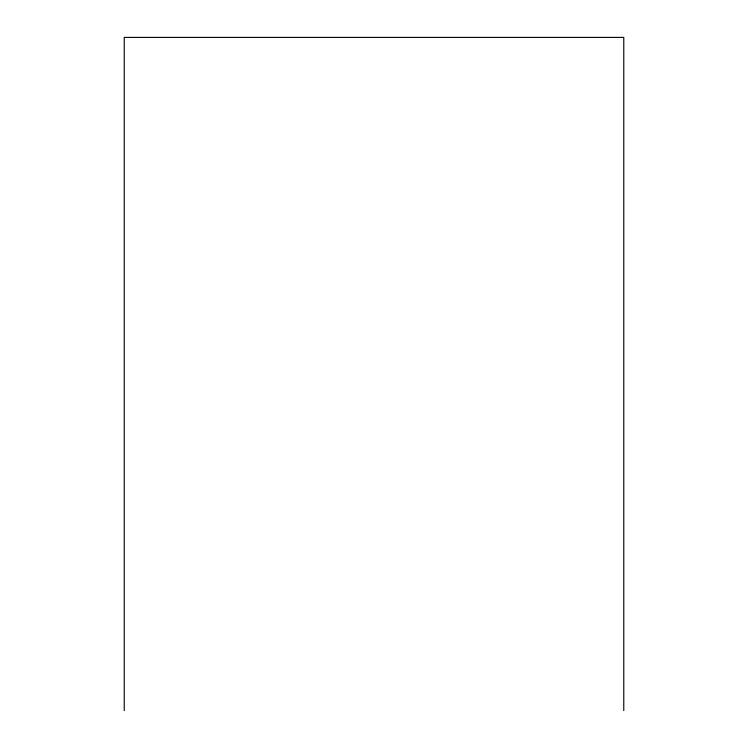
<?xml version="1.0" encoding="UTF-8"?>
<svg xmlns="http://www.w3.org/2000/svg" width="748" height="748" viewBox="0 0 748 748"><rect width="100%" height="100%" fill="white"/><g stroke="black" fill="none" stroke-linecap="round" stroke-linejoin="round"><path stroke-width="1.12" d="M623.767 710.6L623.767 37.4L124.233 37.4L124.233 710.6"/></g></svg>
